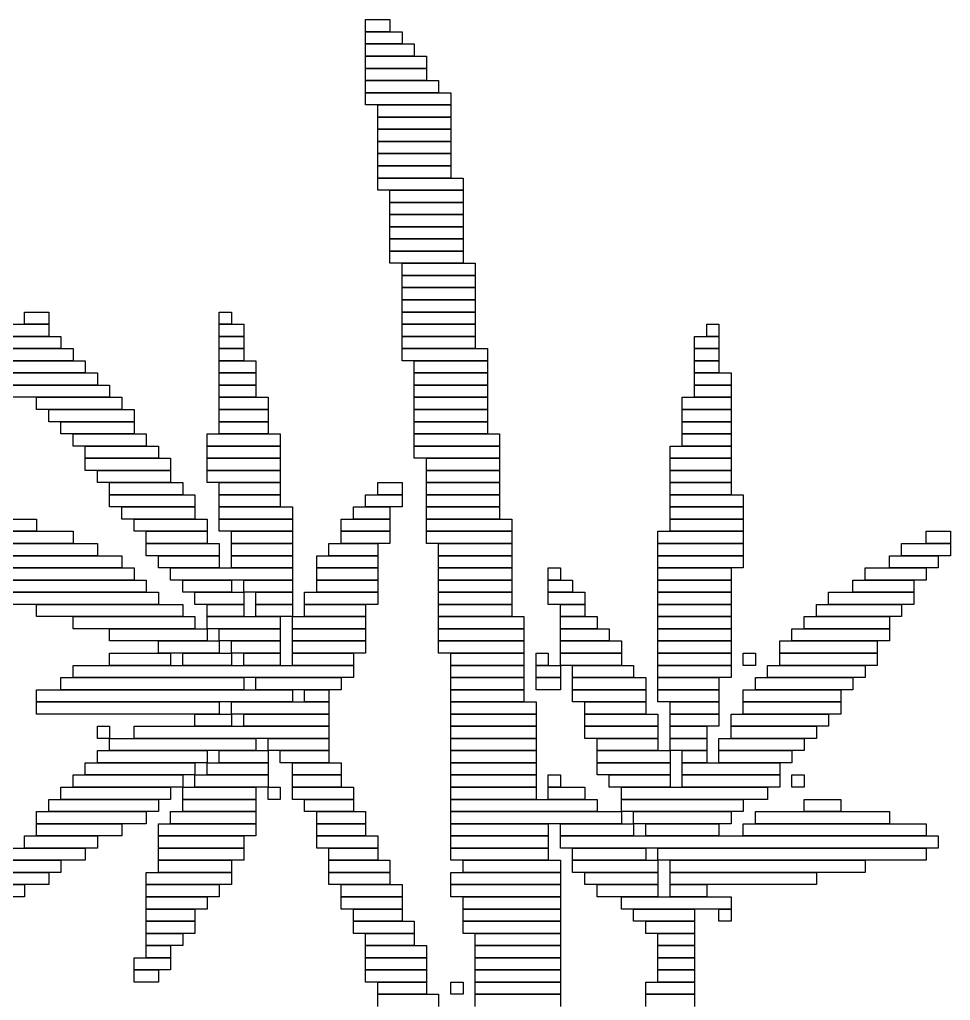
# Model space of a CAD drawing. Extents: x 292 to 731, y 307 to 718.
# Drawn here: x 632.6 to 709, y 628.5 to 709 of the extents above; entities that cross this region are included whole.
import ezdxf

# ---------------------------------------------------------------- set-up
doc = ezdxf.new("R2010")
doc.units = 0

msp = doc.modelspace()

# ---------------------------------------------------------------- linework, layer by layer
for p, q in [((661, 709), (663, 709)), ((661, 708), (661, 709)), ((663, 709), (663, 708)), ((663, 708), (661, 708)), ((661, 708), (664, 708)), ((661, 707), (661, 708)), ((664, 708), (664, 707)), ((664, 707), (661, 707)), ((661, 707), (665, 707)), ((661, 706), (661, 707)), ((665, 707), (665, 706)), ((665, 706), (661, 706)), ((661, 706), (666, 706)), ((661, 705), (661, 706)), ((666, 706), (666, 705)), ((666, 705), (661, 705)), ((661, 705), (666, 705)), ((661, 704), (661, 705)), ((666, 705), (666, 704)), ((666, 704), (661, 704)), ((661, 704), (667, 704)), ((661, 703), (661, 704)), ((667, 704), (667, 703)), ((667, 703), (661, 703)), ((661, 703), (668, 703)), ((661, 702), (661, 703)), ((668, 703), (668, 702)), ((668, 702), (661, 702)), ((662, 702), (668, 702)), ((662, 701), (662, 702)), ((668, 702), (668, 701)), ((668, 701), (662, 701)), ((662, 701), (668, 701)), ((662, 700), (662, 701)), ((668, 701), (668, 700)), ((668, 700), (662, 700)), ((662, 700), (668, 700)), ((662, 699), (662, 700)), ((668, 700), (668, 699)), ((668, 699), (662, 699)), ((662, 699), (668, 699)), ((662, 698), (662, 699)), ((668, 699), (668, 698)), ((668, 698), (662, 698)), ((662, 698), (668, 698)), ((662, 697), (662, 698)), ((668, 698), (668, 697)), ((668, 697), (662, 697)), ((662, 697), (668, 697)), ((662, 696), (662, 697)), ((668, 697), (668, 696)), ((668, 696), (662, 696)), ((662, 696), (669, 696)), ((662, 695), (662, 696)), ((669, 696), (669, 695)), ((669, 695), (662, 695)), ((663, 695), (669, 695)), ((663, 694), (663, 695)), ((669, 695), (669, 694)), ((669, 694), (663, 694)), ((663, 694), (669, 694)), ((663, 693), (663, 694)), ((669, 694), (669, 693)), ((669, 693), (663, 693)), ((663, 693), (669, 693)), ((663, 692), (663, 693)), ((669, 693), (669, 692)), ((669, 692), (663, 692)), ((663, 692), (669, 692)), ((663, 691), (663, 692)), ((669, 692), (669, 691)), ((669, 691), (663, 691)), ((663, 691), (669, 691)), ((663, 690), (663, 691)), ((669, 691), (669, 690)), ((669, 690), (663, 690)), ((663, 690), (669, 690)), ((663, 689), (663, 690)), ((669, 690), (669, 689)), ((669, 689), (663, 689)), ((664, 689), (670, 689)), ((664, 688), (664, 689)), ((670, 689), (670, 688)), ((670, 688), (664, 688)), ((664, 688), (670, 688)), ((664, 687), (664, 688)), ((670, 688), (670, 687)), ((670, 687), (664, 687)), ((664, 687), (670, 687)), ((664, 686), (664, 687)), ((670, 687), (670, 686)), ((670, 686), (664, 686)), ((664, 686), (670, 686)), ((664, 685), (664, 686)), ((670, 686), (670, 685)), ((633, 685), (635, 685)), ((633, 684), (633, 685)), ((635, 685), (635, 684)), ((649, 685), (650, 685)), ((649, 684), (649, 685)), ((650, 685), (650, 684)), ((670, 685), (664, 685)), ((664, 685), (670, 685)), ((664, 684), (664, 685)), ((670, 685), (670, 684)), ((628, 684), (635, 684)), ((635, 684), (633, 684)), ((635, 684), (635, 683)), ((650, 684), (649, 684)), ((649, 684), (651, 684)), ((649, 683), (649, 684)), ((651, 684), (651, 683)), ((670, 684), (664, 684)), ((664, 684), (670, 684)), ((664, 683), (664, 684)), ((670, 684), (670, 683)), ((689, 684), (690, 684)), ((689, 683), (689, 684)), ((690, 684), (690, 683)), ((635, 683), (628, 683)), ((629, 683), (636, 683)), ((636, 683), (636, 682)), ((651, 683), (649, 683)), ((649, 683), (651, 683)), ((649, 682), (649, 683)), ((651, 683), (651, 682)), ((670, 683), (664, 683)), ((664, 683), (670, 683)), ((664, 682), (664, 683)), ((670, 683), (670, 682)), ((688, 683), (690, 683)), ((688, 682), (688, 683)), ((690, 683), (689, 683)), ((690, 683), (690, 682)), ((636, 682), (629, 682)), ((630, 682), (637, 682)), ((637, 682), (637, 681)), ((651, 682), (649, 682)), ((649, 682), (651, 682)), ((649, 681), (649, 682)), ((651, 682), (651, 681)), ((670, 682), (664, 682)), ((664, 682), (671, 682)), ((664, 681), (664, 682)), ((671, 682), (671, 681)), ((690, 682), (688, 682)), ((688, 682), (690, 682)), ((688, 681), (688, 682)), ((690, 682), (690, 681)), ((637, 681), (630, 681)), ((630, 681), (638, 681)), ((638, 681), (638, 680)), ((651, 681), (649, 681)), ((649, 681), (652, 681)), ((649, 680), (649, 681)), ((652, 681), (652, 680)), ((671, 681), (664, 681)), ((665, 681), (671, 681)), ((665, 680), (665, 681)), ((671, 681), (671, 680)), ((690, 681), (688, 681)), ((688, 681), (690, 681)), ((688, 680), (688, 681)), ((690, 681), (690, 680)), ((638, 680), (630, 680)), ((630, 680), (639, 680)), ((639, 680), (639, 679)), ((652, 680), (649, 680)), ((649, 680), (652, 680)), ((649, 679), (649, 680)), ((652, 680), (652, 679)), ((671, 680), (665, 680)), ((665, 680), (671, 680)), ((665, 679), (665, 680)), ((671, 680), (671, 679)), ((690, 680), (688, 680)), ((688, 680), (691, 680)), ((688, 679), (688, 680)), ((691, 680), (691, 679)), ((639, 679), (630, 679)), ((632, 679), (640, 679)), ((640, 679), (640, 678)), ((652, 679), (649, 679)), ((649, 679), (652, 679)), ((649, 678), (649, 679)), ((652, 679), (652, 678)), ((671, 679), (665, 679)), ((665, 679), (671, 679)), ((665, 678), (665, 679)), ((671, 679), (671, 678)), ((691, 679), (688, 679)), ((688, 679), (691, 679)), ((688, 678), (688, 679)), ((691, 679), (691, 678)), ((640, 678), (632, 678)), ((634, 678), (641, 678)), ((634, 677), (634, 678)), ((641, 678), (641, 677)), ((652, 678), (649, 678)), ((649, 678), (653, 678)), ((649, 677), (649, 678)), ((653, 678), (653, 677)), ((671, 678), (665, 678)), ((665, 678), (671, 678)), ((665, 677), (665, 678)), ((671, 678), (671, 677)), ((687, 678), (691, 678)), ((687, 677), (687, 678)), ((691, 678), (688, 678)), ((691, 678), (691, 677)), ((641, 677), (634, 677)), ((635, 677), (642, 677)), ((635, 676), (635, 677)), ((642, 677), (642, 676)), ((653, 677), (649, 677)), ((649, 677), (653, 677)), ((649, 676), (649, 677)), ((653, 677), (653, 676)), ((671, 677), (665, 677)), ((665, 677), (671, 677)), ((665, 676), (665, 677)), ((671, 677), (671, 676)), ((691, 677), (687, 677)), ((687, 677), (691, 677)), ((687, 676), (687, 677)), ((691, 677), (691, 676)), ((642, 676), (635, 676)), ((636, 676), (642, 676)), ((636, 675), (636, 676)), ((642, 676), (642, 675)), ((653, 676), (649, 676)), ((649, 676), (653, 676)), ((649, 675), (649, 676)), ((653, 676), (653, 675)), ((671, 676), (665, 676)), ((665, 676), (671, 676)), ((665, 675), (665, 676)), ((671, 676), (671, 675)), ((691, 676), (687, 676)), ((687, 676), (691, 676)), ((687, 675), (687, 676)), ((691, 676), (691, 675)), ((642, 675), (636, 675)), ((637, 675), (643, 675)), ((637, 674), (637, 675)), ((643, 675), (643, 674)), ((648, 675), (654, 675)), ((648, 674), (648, 675)), ((653, 675), (649, 675)), ((654, 675), (654, 674)), ((671, 675), (665, 675)), ((665, 675), (672, 675)), ((665, 674), (665, 675)), ((672, 675), (672, 674)), ((691, 675), (687, 675)), ((687, 675), (691, 675)), ((687, 674), (687, 675)), ((691, 675), (691, 674)), ((643, 674), (637, 674)), ((638, 674), (644, 674)), ((638, 673), (638, 674)), ((644, 674), (644, 673)), ((654, 674), (648, 674)), ((648, 674), (654, 674)), ((648, 673), (648, 674)), ((654, 674), (654, 673)), ((672, 674), (665, 674)), ((665, 674), (672, 674)), ((665, 673), (665, 674)), ((672, 674), (672, 673)), ((686, 674), (691, 674)), ((686, 673), (686, 674)), ((691, 674), (687, 674)), ((691, 674), (691, 673)), ((644, 673), (638, 673)), ((638, 673), (645, 673)), ((638, 672), (638, 673)), ((645, 673), (645, 672)), ((654, 673), (648, 673)), ((648, 673), (654, 673)), ((648, 672), (648, 673)), ((654, 673), (654, 672)), ((672, 673), (665, 673)), ((666, 673), (672, 673)), ((666, 672), (666, 673)), ((672, 673), (672, 672)), ((691, 673), (686, 673)), ((686, 673), (691, 673)), ((686, 672), (686, 673)), ((691, 673), (691, 672)), ((645, 672), (638, 672)), ((639, 672), (645, 672)), ((639, 671), (639, 672)), ((645, 672), (645, 671)), ((654, 672), (648, 672)), ((648, 672), (654, 672)), ((648, 671), (648, 672)), ((654, 672), (654, 671)), ((672, 672), (666, 672)), ((666, 672), (672, 672)), ((666, 671), (666, 672)), ((672, 672), (672, 671)), ((691, 672), (686, 672)), ((686, 672), (691, 672)), ((686, 671), (686, 672)), ((691, 672), (691, 671)), ((645, 671), (639, 671)), ((640, 671), (646, 671)), ((640, 670), (640, 671)), ((646, 671), (646, 670)), ((654, 671), (648, 671)), ((649, 671), (654, 671)), ((649, 670), (649, 671)), ((654, 671), (654, 670)), ((662, 671), (664, 671)), ((662, 670), (662, 671)), ((664, 671), (664, 670)), ((672, 671), (666, 671)), ((666, 671), (672, 671)), ((666, 670), (666, 671)), ((672, 671), (672, 670)), ((691, 671), (686, 671)), ((686, 671), (691, 671)), ((686, 670), (686, 671)), ((691, 671), (691, 670)), ((646, 670), (640, 670)), ((640, 670), (647, 670)), ((640, 669), (640, 670)), ((647, 670), (647, 669)), ((654, 670), (649, 670)), ((649, 670), (654, 670)), ((649, 669), (649, 670)), ((654, 670), (654, 669)), ((661, 670), (664, 670)), ((661, 669), (661, 670)), ((664, 670), (662, 670)), ((664, 670), (664, 669)), ((672, 670), (666, 670)), ((666, 670), (672, 670)), ((666, 669), (666, 670)), ((672, 670), (672, 669)), ((691, 670), (686, 670)), ((686, 670), (692, 670)), ((686, 669), (686, 670)), ((692, 670), (692, 669)), ((647, 669), (640, 669)), ((641, 669), (647, 669)), ((641, 668), (641, 669)), ((647, 669), (647, 668)), ((654, 669), (649, 669)), ((649, 669), (655, 669)), ((649, 668), (649, 669)), ((655, 669), (655, 668)), ((660, 669), (663, 669)), ((660, 668), (660, 669)), ((664, 669), (661, 669)), ((663, 669), (663, 668)), ((672, 669), (666, 669)), ((666, 669), (672, 669)), ((666, 668), (666, 669)), ((672, 669), (672, 668)), ((692, 669), (686, 669)), ((686, 669), (692, 669)), ((686, 668), (686, 669)), ((692, 669), (692, 668)), ((622, 668), (634, 668)), ((634, 668), (634, 667)), ((647, 668), (641, 668)), ((642, 668), (648, 668)), ((642, 667), (642, 668)), ((648, 668), (648, 667)), ((655, 668), (649, 668)), ((649, 668), (655, 668)), ((649, 667), (649, 668)), ((655, 668), (655, 667)), ((659, 668), (663, 668)), ((659, 667), (659, 668)), ((663, 668), (660, 668)), ((663, 668), (663, 667)), ((672, 668), (666, 668)), ((666, 668), (673, 668)), ((666, 667), (666, 668)), ((673, 668), (673, 667)), ((692, 668), (686, 668)), ((686, 668), (692, 668)), ((686, 667), (686, 668)), ((692, 668), (692, 667)), ((620, 667), (637, 667)), ((634, 667), (622, 667)), ((637, 667), (637, 666)), ((648, 667), (642, 667)), ((643, 667), (648, 667)), ((643, 666), (643, 667)), ((648, 667), (648, 666)), ((655, 667), (649, 667)), ((650, 667), (655, 667)), ((650, 666), (650, 667)), ((655, 667), (655, 666)), ((663, 667), (659, 667)), ((659, 667), (663, 667)), ((659, 666), (659, 667)), ((663, 667), (663, 666)), ((673, 667), (666, 667)), ((666, 667), (673, 667)), ((666, 666), (666, 667)), ((673, 667), (673, 666)), ((685, 667), (692, 667)), ((685, 666), (685, 667)), ((692, 667), (686, 667)), ((692, 667), (692, 666)), ((707, 667), (709, 667)), ((707, 666), (707, 667)), ((709, 667), (709, 666)), ((637, 666), (620, 666)), ((621, 666), (639, 666)), ((639, 666), (639, 665)), ((648, 666), (643, 666)), ((643, 666), (649, 666)), ((643, 665), (643, 666)), ((649, 666), (649, 665)), ((655, 666), (650, 666)), ((650, 666), (655, 666)), ((650, 665), (650, 666)), ((655, 666), (655, 665)), ((658, 666), (662, 666)), ((658, 665), (658, 666)), ((663, 666), (659, 666)), ((662, 666), (662, 665)), ((673, 666), (666, 666)), ((667, 666), (673, 666)), ((667, 665), (667, 666)), ((673, 666), (673, 665)), ((692, 666), (685, 666)), ((685, 666), (692, 666)), ((685, 665), (685, 666)), ((692, 666), (692, 665)), ((705, 666), (709, 666)), ((705, 665), (705, 666)), ((709, 666), (707, 666)), ((709, 666), (709, 665)), ((639, 665), (621, 665)), ((624, 665), (641, 665)), ((641, 665), (641, 664)), ((649, 665), (643, 665)), ((644, 665), (649, 665)), ((644, 664), (644, 665)), ((649, 665), (649, 664)), ((655, 665), (650, 665)), ((650, 665), (655, 665)), ((650, 664), (650, 665)), ((655, 665), (655, 664)), ((657, 665), (662, 665)), ((657, 664), (657, 665)), ((662, 665), (658, 665)), ((662, 665), (662, 664)), ((673, 665), (667, 665)), ((667, 665), (673, 665)), ((667, 664), (667, 665)), ((673, 665), (673, 664)), ((692, 665), (685, 665)), ((685, 665), (692, 665)), ((685, 664), (685, 665)), ((692, 665), (692, 664)), ((704, 665), (708, 665)), ((704, 664), (704, 665)), ((709, 665), (705, 665)), ((708, 665), (708, 664)), ((641, 664), (624, 664)), ((626, 664), (642, 664)), ((642, 664), (642, 663)), ((649, 664), (644, 664)), ((645, 664), (655, 664)), ((645, 663), (645, 664)), ((655, 664), (650, 664)), ((655, 664), (655, 663)), ((662, 664), (657, 664)), ((657, 664), (662, 664)), ((657, 663), (657, 664)), ((662, 664), (662, 663)), ((673, 664), (667, 664)), ((667, 664), (673, 664)), ((667, 663), (667, 664)), ((673, 664), (673, 663)), ((676, 664), (677, 664)), ((676, 663), (676, 664)), ((677, 664), (677, 663)), ((692, 664), (685, 664)), ((685, 664), (691, 664)), ((685, 663), (685, 664)), ((691, 664), (691, 663)), ((702, 664), (707, 664)), ((702, 663), (702, 664)), ((708, 664), (704, 664)), ((707, 664), (707, 663)), ((642, 663), (626, 663)), ((630, 663), (643, 663)), ((643, 663), (643, 662)), ((655, 663), (645, 663)), ((646, 663), (650, 663)), ((646, 662), (646, 663)), ((650, 663), (650, 662)), ((651, 663), (655, 663)), ((651, 662), (651, 663)), ((655, 663), (655, 662)), ((662, 663), (657, 663)), ((657, 663), (662, 663)), ((657, 662), (657, 663)), ((662, 663), (662, 662)), ((673, 663), (667, 663)), ((667, 663), (673, 663)), ((667, 662), (667, 663)), ((673, 663), (673, 662)), ((677, 663), (676, 663)), ((676, 663), (678, 663)), ((676, 662), (676, 663)), ((678, 663), (678, 662)), ((691, 663), (685, 663)), ((685, 663), (691, 663)), ((685, 662), (685, 663)), ((691, 663), (691, 662)), ((701, 663), (706, 663)), ((701, 662), (701, 663)), ((707, 663), (702, 663)), ((706, 663), (706, 662)), ((643, 662), (630, 662)), ((632, 662), (644, 662)), ((644, 662), (644, 661)), ((650, 662), (646, 662)), ((647, 662), (651, 662)), ((647, 661), (647, 662)), ((655, 662), (651, 662)), ((651, 662), (651, 661)), ((652, 662), (655, 662)), ((652, 661), (652, 662)), ((655, 662), (655, 661)), ((656, 662), (662, 662)), ((656, 661), (656, 662)), ((662, 662), (657, 662)), ((662, 662), (662, 661)), ((673, 662), (667, 662)), ((667, 662), (673, 662)), ((667, 661), (667, 662)), ((673, 662), (673, 661)), ((678, 662), (676, 662)), ((676, 662), (679, 662)), ((676, 661), (676, 662)), ((679, 662), (679, 661)), ((691, 662), (685, 662)), ((685, 662), (691, 662)), ((685, 661), (685, 662)), ((691, 662), (691, 661)), ((699, 662), (706, 662)), ((699, 661), (699, 662)), ((706, 662), (701, 662)), ((706, 662), (706, 661)), ((644, 661), (632, 661)), ((634, 661), (646, 661)), ((634, 660), (634, 661)), ((646, 661), (646, 660)), ((651, 661), (647, 661)), ((648, 661), (651, 661)), ((648, 660), (648, 661)), ((651, 661), (651, 660)), ((655, 661), (652, 661)), ((652, 661), (655, 661)), ((652, 660), (652, 661)), ((655, 661), (655, 660)), ((662, 661), (656, 661)), ((656, 661), (661, 661)), ((656, 660), (656, 661)), ((661, 661), (661, 660)), ((673, 661), (667, 661)), ((667, 661), (673, 661)), ((667, 660), (667, 661)), ((673, 661), (673, 660)), ((679, 661), (676, 661)), ((677, 661), (679, 661)), ((677, 660), (677, 661)), ((679, 661), (679, 660)), ((691, 661), (685, 661)), ((685, 661), (691, 661)), ((685, 660), (685, 661)), ((691, 661), (691, 660)), ((698, 661), (705, 661)), ((698, 660), (698, 661)), ((706, 661), (699, 661)), ((705, 661), (705, 660)), ((646, 660), (634, 660)), ((637, 660), (647, 660)), ((637, 659), (637, 660)), ((647, 660), (647, 659)), ((651, 660), (648, 660)), ((648, 660), (654, 660)), ((648, 659), (648, 660)), ((655, 660), (652, 660)), ((654, 660), (654, 659)), ((655, 660), (661, 660)), ((655, 659), (655, 660)), ((661, 660), (656, 660)), ((661, 660), (661, 659)), ((673, 660), (667, 660)), ((667, 660), (674, 660)), ((667, 659), (667, 660)), ((674, 660), (674, 659)), ((679, 660), (677, 660)), ((677, 660), (680, 660)), ((677, 659), (677, 660)), ((680, 660), (680, 659)), ((691, 660), (685, 660)), ((685, 660), (691, 660)), ((685, 659), (685, 660)), ((691, 660), (691, 659)), ((697, 660), (704, 660)), ((697, 659), (697, 660)), ((705, 660), (698, 660)), ((704, 660), (704, 659)), ((647, 659), (637, 659)), ((640, 659), (648, 659)), ((640, 658), (640, 659)), ((654, 659), (648, 659)), ((648, 659), (648, 658)), ((649, 659), (654, 659)), ((649, 658), (649, 659)), ((654, 659), (654, 658)), ((661, 659), (655, 659)), ((655, 659), (661, 659)), ((655, 658), (655, 659)), ((661, 659), (661, 658)), ((674, 659), (667, 659)), ((667, 659), (674, 659)), ((667, 658), (667, 659)), ((674, 659), (674, 658)), ((680, 659), (677, 659)), ((677, 659), (681, 659)), ((677, 658), (677, 659)), ((681, 659), (681, 658)), ((691, 659), (685, 659)), ((685, 659), (691, 659)), ((685, 658), (685, 659)), ((691, 659), (691, 658)), ((696, 659), (704, 659)), ((696, 658), (696, 659)), ((704, 659), (697, 659)), ((704, 659), (704, 658)), ((648, 658), (640, 658)), ((644, 658), (649, 658)), ((644, 657), (644, 658)), ((654, 658), (649, 658)), ((649, 658), (649, 657)), ((650, 658), (654, 658)), ((650, 657), (650, 658)), ((654, 658), (654, 657)), ((661, 658), (655, 658)), ((655, 658), (661, 658)), ((655, 657), (655, 658)), ((661, 658), (661, 657)), ((674, 658), (667, 658)), ((667, 658), (674, 658)), ((667, 657), (667, 658)), ((674, 658), (674, 657)), ((681, 658), (677, 658)), ((677, 658), (682, 658)), ((677, 657), (677, 658)), ((682, 658), (682, 657)), ((691, 658), (685, 658)), ((685, 658), (691, 658)), ((685, 657), (685, 658)), ((691, 658), (691, 657)), ((695, 658), (703, 658)), ((695, 657), (695, 658)), ((704, 658), (696, 658)), ((703, 658), (703, 657)), ((640, 657), (645, 657)), ((640, 656), (640, 657)), ((649, 657), (644, 657)), ((645, 657), (645, 656)), ((646, 657), (650, 657)), ((646, 656), (646, 657)), ((654, 657), (650, 657)), ((650, 657), (650, 656)), ((651, 657), (654, 657)), ((651, 656), (651, 657)), ((654, 657), (654, 656)), ((661, 657), (655, 657)), ((655, 657), (660, 657)), ((655, 656), (655, 657)), ((660, 657), (660, 656)), ((674, 657), (667, 657)), ((668, 657), (674, 657)), ((668, 656), (668, 657)), ((674, 657), (674, 656)), ((675, 657), (676, 657)), ((675, 656), (675, 657)), ((676, 657), (676, 656)), ((682, 657), (677, 657)), ((677, 657), (682, 657)), ((677, 656), (677, 657)), ((682, 657), (682, 656)), ((691, 657), (685, 657)), ((685, 657), (691, 657)), ((685, 656), (685, 657)), ((691, 657), (691, 656)), ((692, 657), (693, 657)), ((692, 656), (692, 657)), ((693, 657), (693, 656)), ((703, 657), (695, 657)), ((695, 657), (703, 657)), ((695, 656), (695, 657)), ((703, 657), (703, 656)), ((637, 656), (660, 656)), ((637, 655), (637, 656)), ((645, 656), (640, 656)), ((650, 656), (646, 656)), ((654, 656), (651, 656)), ((660, 656), (655, 656)), ((660, 656), (660, 655)), ((674, 656), (668, 656)), ((668, 656), (674, 656)), ((668, 655), (668, 656)), ((674, 656), (674, 655)), ((676, 656), (675, 656)), ((675, 656), (677, 656)), ((675, 655), (675, 656)), ((682, 656), (677, 656)), ((677, 656), (677, 655)), ((678, 656), (683, 656)), ((678, 655), (678, 656)), ((683, 656), (683, 655)), ((691, 656), (685, 656)), ((685, 656), (691, 656)), ((685, 655), (685, 656)), ((691, 656), (691, 655)), ((693, 656), (692, 656)), ((694, 656), (702, 656)), ((694, 655), (694, 656)), ((703, 656), (695, 656)), ((702, 656), (702, 655)), ((636, 655), (651, 655)), ((636, 654), (636, 655)), ((660, 655), (637, 655)), ((651, 655), (651, 654)), ((652, 655), (659, 655)), ((652, 654), (652, 655)), ((659, 655), (659, 654)), ((674, 655), (668, 655)), ((668, 655), (674, 655)), ((668, 654), (668, 655)), ((674, 655), (674, 654)), ((677, 655), (675, 655)), ((675, 655), (677, 655)), ((675, 654), (675, 655)), ((677, 655), (677, 654)), ((683, 655), (678, 655)), ((678, 655), (684, 655)), ((678, 654), (678, 655)), ((684, 655), (684, 654)), ((691, 655), (685, 655)), ((685, 655), (690, 655)), ((685, 654), (685, 655)), ((690, 655), (690, 654)), ((693, 655), (701, 655)), ((693, 654), (693, 655)), ((702, 655), (694, 655)), ((701, 655), (701, 654)), ((634, 654), (655, 654)), ((634, 653), (634, 654)), ((651, 654), (636, 654)), ((659, 654), (652, 654)), ((655, 654), (655, 653)), ((656, 654), (658, 654)), ((656, 653), (656, 654)), ((658, 654), (658, 653)), ((674, 654), (668, 654)), ((668, 654), (674, 654)), ((668, 653), (668, 654)), ((674, 654), (674, 653)), ((677, 654), (675, 654)), ((684, 654), (678, 654)), ((678, 654), (684, 654)), ((678, 653), (678, 654)), ((684, 654), (684, 653)), ((690, 654), (685, 654)), ((685, 654), (690, 654)), ((685, 653), (685, 654)), ((690, 654), (690, 653)), ((692, 654), (700, 654)), ((692, 653), (692, 654)), ((701, 654), (693, 654)), ((700, 654), (700, 653)), ((655, 653), (634, 653)), ((634, 653), (649, 653)), ((634, 652), (634, 653)), ((649, 653), (649, 652)), ((650, 653), (658, 653)), ((650, 652), (650, 653)), ((658, 653), (656, 653)), ((658, 653), (658, 652)), ((674, 653), (668, 653)), ((668, 653), (675, 653)), ((668, 652), (668, 653)), ((675, 653), (675, 652)), ((684, 653), (678, 653)), ((679, 653), (684, 653)), ((679, 652), (679, 653)), ((684, 653), (684, 652)), ((690, 653), (685, 653)), ((686, 653), (690, 653)), ((686, 652), (686, 653)), ((690, 653), (690, 652)), ((700, 653), (692, 653)), ((692, 653), (700, 653)), ((692, 652), (692, 653)), ((700, 653), (700, 652)), ((649, 652), (634, 652)), ((647, 652), (650, 652)), ((647, 651), (647, 652)), ((658, 652), (650, 652)), ((650, 652), (650, 651)), ((651, 652), (658, 652)), ((651, 651), (651, 652)), ((658, 652), (658, 651)), ((675, 652), (668, 652)), ((668, 652), (675, 652)), ((668, 651), (668, 652)), ((675, 652), (675, 651)), ((684, 652), (679, 652)), ((679, 652), (685, 652)), ((679, 651), (679, 652)), ((685, 652), (685, 651)), ((690, 652), (686, 652)), ((686, 652), (690, 652)), ((686, 651), (686, 652)), ((690, 652), (690, 651)), ((691, 652), (699, 652)), ((691, 651), (691, 652)), ((700, 652), (692, 652)), ((699, 652), (699, 651)), ((639, 651), (640, 651)), ((639, 650), (639, 651)), ((640, 651), (640, 650)), ((642, 651), (658, 651)), ((642, 650), (642, 651)), ((650, 651), (647, 651)), ((658, 651), (651, 651)), ((658, 651), (658, 650)), ((675, 651), (668, 651)), ((668, 651), (675, 651)), ((668, 650), (668, 651)), ((675, 651), (675, 650)), ((685, 651), (679, 651)), ((679, 651), (685, 651)), ((679, 650), (679, 651)), ((685, 651), (685, 650)), ((690, 651), (686, 651)), ((686, 651), (689, 651)), ((686, 650), (686, 651)), ((689, 651), (689, 650)), ((699, 651), (691, 651)), ((691, 651), (698, 651)), ((691, 650), (691, 651)), ((698, 651), (698, 650)), ((640, 650), (639, 650)), ((640, 650), (652, 650)), ((640, 649), (640, 650)), ((658, 650), (642, 650)), ((652, 650), (652, 649)), ((653, 650), (658, 650)), ((653, 649), (653, 650)), ((658, 650), (658, 649)), ((675, 650), (668, 650)), ((668, 650), (675, 650)), ((668, 649), (668, 650)), ((675, 650), (675, 649)), ((685, 650), (679, 650)), ((680, 650), (685, 650)), ((680, 649), (680, 650)), ((685, 650), (685, 649)), ((689, 650), (686, 650)), ((686, 650), (689, 650)), ((686, 649), (686, 650)), ((689, 650), (689, 649)), ((690, 650), (697, 650)), ((690, 649), (690, 650)), ((698, 650), (691, 650)), ((697, 650), (697, 649)), ((639, 649), (648, 649)), ((639, 648), (639, 649)), ((652, 649), (640, 649)), ((648, 649), (648, 648)), ((649, 649), (653, 649)), ((649, 648), (649, 649)), ((658, 649), (653, 649)), ((653, 649), (653, 648)), ((654, 649), (658, 649)), ((654, 648), (654, 649)), ((658, 649), (658, 648)), ((675, 649), (668, 649)), ((668, 649), (675, 649)), ((668, 648), (668, 649)), ((675, 649), (675, 648)), ((685, 649), (680, 649)), ((680, 649), (686, 649)), ((680, 648), (680, 649)), ((689, 649), (686, 649)), ((686, 649), (686, 648)), ((687, 649), (689, 649)), ((687, 648), (687, 649)), ((689, 649), (689, 648)), ((697, 649), (690, 649)), ((690, 649), (696, 649)), ((690, 648), (690, 649)), ((696, 649), (696, 648)), ((638, 648), (647, 648)), ((638, 647), (638, 648)), ((648, 648), (639, 648)), ((647, 648), (647, 647)), ((648, 648), (653, 648)), ((648, 647), (648, 648)), ((653, 648), (649, 648)), ((653, 648), (653, 647)), ((658, 648), (654, 648)), ((655, 648), (659, 648)), ((655, 647), (655, 648)), ((659, 648), (659, 647)), ((675, 648), (668, 648)), ((668, 648), (675, 648)), ((668, 647), (668, 648)), ((675, 648), (675, 647)), ((686, 648), (680, 648)), ((680, 648), (686, 648)), ((680, 647), (680, 648)), ((686, 648), (686, 647)), ((689, 648), (687, 648)), ((687, 648), (695, 648)), ((687, 647), (687, 648)), ((696, 648), (690, 648)), ((695, 648), (695, 647)), ((637, 647), (646, 647)), ((637, 646), (637, 647)), ((647, 647), (638, 647)), ((646, 647), (646, 646)), ((647, 647), (653, 647)), ((647, 646), (647, 647)), ((653, 647), (648, 647)), ((653, 647), (653, 646)), ((659, 647), (655, 647)), ((655, 647), (659, 647)), ((655, 646), (655, 647)), ((659, 647), (659, 646)), ((675, 647), (668, 647)), ((668, 647), (675, 647)), ((668, 646), (668, 647)), ((675, 647), (675, 646)), ((676, 647), (677, 647)), ((676, 646), (676, 647)), ((677, 647), (677, 646)), ((686, 647), (680, 647)), ((681, 647), (686, 647)), ((681, 646), (681, 647)), ((686, 647), (686, 646)), ((695, 647), (687, 647)), ((687, 647), (695, 647)), ((687, 646), (687, 647)), ((695, 647), (695, 646)), ((696, 647), (697, 647)), ((696, 646), (696, 647)), ((697, 647), (697, 646)), ((636, 646), (645, 646)), ((636, 645), (636, 646)), ((646, 646), (637, 646)), ((645, 646), (645, 645)), ((646, 646), (652, 646)), ((646, 645), (646, 646)), ((653, 646), (647, 646)), ((652, 646), (652, 645)), ((653, 646), (654, 646)), ((653, 645), (653, 646)), ((654, 646), (654, 645)), ((659, 646), (655, 646)), ((655, 646), (660, 646)), ((655, 645), (655, 646)), ((660, 646), (660, 645)), ((675, 646), (668, 646)), ((668, 646), (675, 646)), ((668, 645), (668, 646)), ((675, 646), (675, 645)), ((677, 646), (676, 646)), ((676, 646), (679, 646)), ((676, 645), (676, 646)), ((679, 646), (679, 645)), ((686, 646), (681, 646)), ((682, 646), (694, 646)), ((682, 645), (682, 646)), ((695, 646), (687, 646)), ((694, 646), (694, 645)), ((697, 646), (696, 646)), ((635, 645), (644, 645)), ((635, 644), (635, 645)), ((645, 645), (636, 645)), ((644, 645), (644, 644)), ((652, 645), (646, 645)), ((646, 645), (652, 645)), ((646, 644), (646, 645)), ((652, 645), (652, 644)), ((654, 645), (653, 645)), ((660, 645), (655, 645)), ((656, 645), (660, 645)), ((656, 644), (656, 645)), ((660, 645), (660, 644)), ((675, 645), (668, 645)), ((668, 645), (680, 645)), ((668, 644), (668, 645)), ((679, 645), (676, 645)), ((680, 645), (680, 644)), ((694, 645), (682, 645)), ((682, 645), (692, 645)), ((682, 644), (682, 645)), ((692, 645), (692, 644)), ((697, 645), (700, 645)), ((697, 644), (697, 645)), ((700, 645), (700, 644)), ((634, 644), (643, 644)), ((634, 643), (634, 644)), ((644, 644), (635, 644)), ((643, 644), (643, 643)), ((645, 644), (652, 644)), ((645, 643), (645, 644)), ((652, 644), (646, 644)), ((652, 644), (652, 643)), ((660, 644), (656, 644)), ((657, 644), (661, 644)), ((657, 643), (657, 644)), ((661, 644), (661, 643)), ((680, 644), (668, 644)), ((668, 644), (682, 644)), ((668, 643), (668, 644)), ((692, 644), (682, 644)), ((682, 644), (682, 643)), ((683, 644), (691, 644)), ((683, 643), (683, 644)), ((691, 644), (691, 643)), ((693, 644), (704, 644)), ((693, 643), (693, 644)), ((700, 644), (697, 644)), ((704, 644), (704, 643)), ((643, 643), (634, 643)), ((634, 643), (641, 643)), ((634, 642), (634, 643)), ((641, 643), (641, 642)), ((644, 643), (652, 643)), ((644, 642), (644, 643)), ((652, 643), (645, 643)), ((652, 643), (652, 642)), ((661, 643), (657, 643)), ((657, 643), (661, 643)), ((657, 642), (657, 643)), ((661, 643), (661, 642)), ((682, 643), (668, 643)), ((668, 643), (676, 643)), ((668, 642), (668, 643)), ((676, 643), (676, 642)), ((677, 643), (683, 643)), ((677, 642), (677, 643)), ((691, 643), (683, 643)), ((683, 643), (683, 642)), ((684, 643), (690, 643)), ((684, 642), (684, 643)), ((690, 643), (690, 642)), ((692, 643), (707, 643)), ((692, 642), (692, 643)), ((704, 643), (693, 643)), ((707, 643), (707, 642)), ((633, 642), (639, 642)), ((633, 641), (633, 642)), ((641, 642), (634, 642)), ((639, 642), (639, 641)), ((652, 642), (644, 642)), ((644, 642), (651, 642)), ((644, 641), (644, 642)), ((651, 642), (651, 641)), ((661, 642), (657, 642)), ((657, 642), (662, 642)), ((657, 641), (657, 642)), ((662, 642), (662, 641)), ((676, 642), (668, 642)), ((668, 642), (676, 642)), ((668, 641), (668, 642)), ((676, 642), (676, 641)), ((683, 642), (677, 642)), ((677, 642), (708, 642)), ((677, 641), (677, 642)), ((690, 642), (684, 642)), ((707, 642), (692, 642)), ((708, 642), (708, 641)), ((632, 641), (638, 641)), ((639, 641), (633, 641)), ((638, 641), (638, 640)), ((651, 641), (644, 641)), ((644, 641), (651, 641)), ((644, 640), (644, 641)), ((651, 641), (651, 640)), ((662, 641), (657, 641)), ((658, 641), (662, 641)), ((658, 640), (658, 641)), ((662, 641), (662, 640)), ((676, 641), (668, 641)), ((668, 641), (676, 641)), ((668, 640), (668, 641)), ((676, 641), (676, 640)), ((708, 641), (677, 641)), ((678, 641), (684, 641)), ((678, 640), (678, 641)), ((684, 641), (684, 640)), ((685, 641), (707, 641)), ((685, 640), (685, 641)), ((707, 641), (707, 640)), ((638, 640), (632, 640)), ((632, 640), (636, 640)), ((636, 640), (636, 639)), ((651, 640), (644, 640)), ((644, 640), (650, 640)), ((644, 639), (644, 640)), ((650, 640), (650, 639)), ((662, 640), (658, 640)), ((658, 640), (663, 640)), ((658, 639), (658, 640)), ((663, 640), (663, 639)), ((676, 640), (668, 640)), ((669, 640), (677, 640)), ((669, 639), (669, 640)), ((677, 640), (677, 639)), ((684, 640), (678, 640)), ((678, 640), (685, 640)), ((678, 639), (678, 640)), ((707, 640), (685, 640)), ((685, 640), (685, 639)), ((686, 640), (702, 640)), ((686, 639), (686, 640)), ((702, 640), (702, 639)), ((631, 639), (635, 639)), ((636, 639), (632, 639)), ((635, 639), (635, 638)), ((643, 639), (650, 639)), ((643, 638), (643, 639)), ((650, 639), (644, 639)), ((650, 639), (650, 638)), ((663, 639), (658, 639)), ((658, 639), (663, 639)), ((658, 638), (658, 639)), ((663, 639), (663, 638)), ((668, 639), (677, 639)), ((668, 638), (668, 639)), ((677, 639), (669, 639)), ((677, 639), (677, 638)), ((685, 639), (678, 639)), ((679, 639), (685, 639)), ((679, 638), (679, 639)), ((685, 639), (685, 638)), ((702, 639), (686, 639)), ((686, 639), (698, 639)), ((686, 638), (686, 639)), ((698, 639), (698, 638)), ((635, 638), (631, 638)), ((631, 638), (633, 638)), ((633, 638), (633, 637)), ((650, 638), (643, 638)), ((643, 638), (649, 638)), ((643, 637), (643, 638)), ((649, 638), (649, 637)), ((663, 638), (658, 638)), ((659, 638), (664, 638)), ((659, 637), (659, 638)), ((664, 638), (664, 637)), ((677, 638), (668, 638)), ((668, 638), (677, 638)), ((668, 637), (668, 638)), ((677, 638), (677, 637)), ((685, 638), (679, 638)), ((680, 638), (685, 638)), ((680, 637), (680, 638)), ((685, 638), (685, 637)), ((698, 638), (686, 638)), ((686, 638), (689, 638)), ((686, 637), (686, 638)), ((689, 638), (689, 637)), ((633, 637), (631, 637)), ((649, 637), (643, 637)), ((643, 637), (648, 637)), ((643, 636), (643, 637)), ((648, 637), (648, 636)), ((664, 637), (659, 637)), ((659, 637), (664, 637)), ((659, 636), (659, 637)), ((664, 637), (664, 636)), ((677, 637), (668, 637)), ((669, 637), (677, 637)), ((669, 636), (669, 637)), ((677, 637), (677, 636)), ((685, 637), (680, 637)), ((682, 637), (691, 637)), ((682, 636), (682, 637)), ((689, 637), (686, 637)), ((691, 637), (691, 636)), ((648, 636), (643, 636)), ((643, 636), (647, 636)), ((643, 635), (643, 636)), ((647, 636), (647, 635)), ((664, 636), (659, 636)), ((660, 636), (664, 636)), ((660, 635), (660, 636)), ((664, 636), (664, 635)), ((677, 636), (669, 636)), ((669, 636), (677, 636)), ((669, 635), (669, 636)), ((677, 636), (677, 635)), ((691, 636), (682, 636)), ((683, 636), (688, 636)), ((683, 635), (683, 636)), ((688, 636), (688, 635)), ((690, 636), (691, 636)), ((690, 635), (690, 636)), ((691, 636), (691, 635)), ((647, 635), (643, 635)), ((643, 635), (647, 635)), ((643, 634), (643, 635)), ((647, 635), (647, 634)), ((664, 635), (660, 635)), ((660, 635), (665, 635)), ((660, 634), (660, 635)), ((665, 635), (665, 634)), ((677, 635), (669, 635)), ((669, 635), (677, 635)), ((669, 634), (669, 635)), ((677, 635), (677, 634)), ((688, 635), (683, 635)), ((684, 635), (688, 635)), ((684, 634), (684, 635)), ((688, 635), (688, 634)), ((691, 635), (690, 635)), ((647, 634), (643, 634)), ((643, 634), (646, 634)), ((643, 633), (643, 634)), ((646, 634), (646, 633)), ((665, 634), (660, 634)), ((661, 634), (665, 634)), ((661, 633), (661, 634)), ((665, 634), (665, 633)), ((677, 634), (669, 634)), ((670, 634), (677, 634)), ((670, 633), (670, 634)), ((677, 634), (677, 633)), ((688, 634), (684, 634)), ((685, 634), (688, 634)), ((685, 633), (685, 634)), ((688, 634), (688, 633)), ((646, 633), (643, 633)), ((643, 633), (645, 633)), ((643, 632), (643, 633)), ((645, 633), (645, 632)), ((665, 633), (661, 633)), ((661, 633), (666, 633)), ((661, 632), (661, 633)), ((666, 633), (666, 632)), ((677, 633), (670, 633)), ((670, 633), (677, 633)), ((670, 632), (670, 633)), ((677, 633), (677, 632)), ((688, 633), (685, 633)), ((685, 633), (688, 633)), ((685, 632), (685, 633)), ((688, 633), (688, 632)), ((642, 632), (645, 632)), ((642, 631), (642, 632)), ((645, 632), (643, 632)), ((645, 632), (645, 631)), ((666, 632), (661, 632)), ((661, 632), (666, 632)), ((661, 631), (661, 632)), ((666, 632), (666, 631)), ((677, 632), (670, 632)), ((670, 632), (677, 632)), ((670, 631), (670, 632)), ((677, 632), (677, 631)), ((688, 632), (685, 632)), ((685, 632), (688, 632)), ((685, 631), (685, 632)), ((688, 632), (688, 631)), ((645, 631), (642, 631)), ((642, 631), (644, 631)), ((642, 630), (642, 631)), ((644, 631), (644, 630)), ((666, 631), (661, 631)), ((661, 631), (666, 631)), ((661, 630), (661, 631)), ((666, 631), (666, 630)), ((677, 631), (670, 631)), ((670, 631), (677, 631)), ((670, 630), (670, 631)), ((677, 631), (677, 630)), ((688, 631), (685, 631)), ((685, 631), (688, 631)), ((685, 630), (685, 631)), ((688, 631), (688, 630)), ((644, 630), (642, 630)), ((666, 630), (661, 630)), ((662, 630), (666, 630)), ((662, 629), (662, 630)), ((666, 630), (666, 629)), ((668, 630), (669, 630)), ((668, 629), (668, 630)), ((669, 630), (669, 629)), ((677, 630), (670, 630)), ((670, 630), (677, 630)), ((670, 629), (670, 630)), ((677, 630), (677, 629)), ((684, 630), (688, 630)), ((684, 629), (684, 630)), ((688, 630), (685, 630)), ((688, 630), (688, 629)), ((666, 629), (662, 629)), ((662, 629), (667, 629)), ((662, 628), (662, 629)), ((667, 629), (667, 628)), ((669, 629), (668, 629)), ((677, 629), (670, 629)), ((670, 629), (677, 629)), ((670, 628), (670, 629)), ((677, 629), (677, 628)), ((688, 629), (684, 629)), ((684, 629), (688, 629)), ((684, 628), (684, 629)), ((688, 629), (688, 628))]:
    msp.add_line(p, q)

doc.saveas('drawing.dxf')
